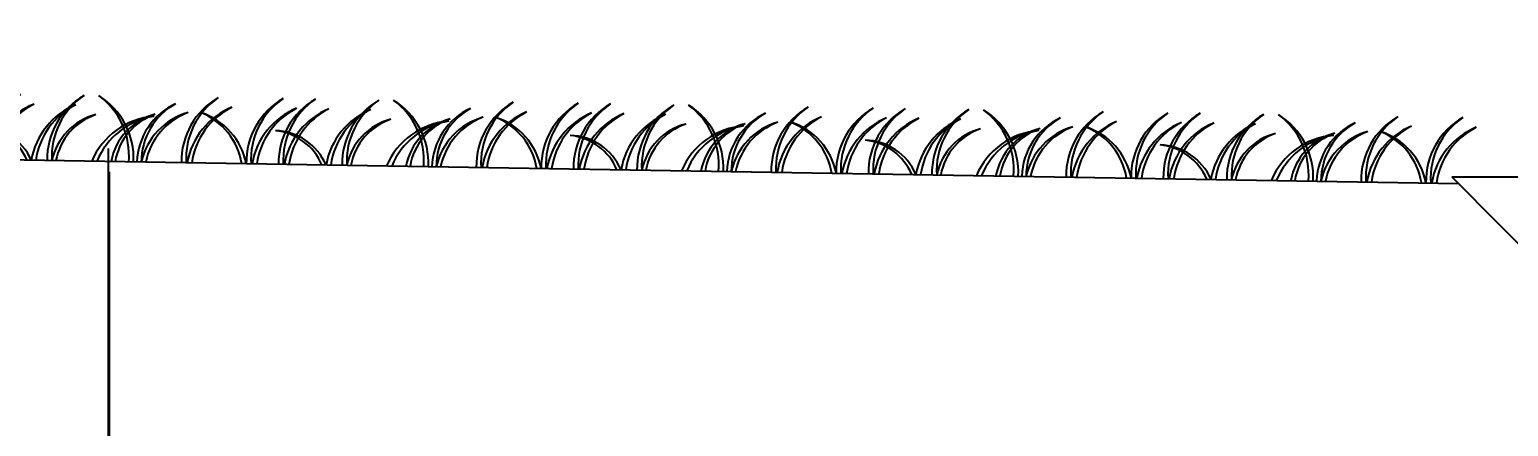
# Model space of a CAD drawing. Header units: millimetres. Extents: x 3633 to 4629, y 3430 to 3787.
# Drawn here: x 3851.02 to 3876.08, y 3583.99 to 3590.71 of the extents above; entities that cross this region are included whole.
import ezdxf

# ---------------------------------------------------------------- set-up
doc = ezdxf.new("R2010")
doc.units = ezdxf.units.MM
doc.styles.add('СПДС', font='isocpeur.ttf')
doc.dimstyles.new('СПДС', dxfattribs={"dimtxt": 1.25, "dimasz": 0.75, "dimexe": 0.3, "dimexo": 0.2, "dimgap": 0.3, "dimtad": 1, "dimrnd": 0.05, "dimzin": 1, "dimtxsty": 'СПДС', "dimblk": 'ARCHTICK', "dimcen": 0.6, "dimclrd": 7, "dimclre": 7, "dimclrt": 7, "dimazin": 0, "dimtfac": 1, "dimtmove": 1, "dimatfit": 3, "dimldrblk": 'OBLIQUE', "dimfxl": 1, "dimlwd": -1, "dimlwe": -1, "dimarcsym": 0})

# ---------------------------------------------------------------- blocks, each defined once
blk = doc.blocks.new('_ArchTick')
at = {"color": 0, "linetype": 'ByBlock', "const_width": 0.15}
blk.add_lwpolyline([(-0.5, -0.5), (0.5, 0.5)], dxfattribs=at)
blk = doc.blocks.new('*D254')
at = {"color": 7, "transparency": 16777216}
for p, q in [((3795.097, 3589.023), (3795.097, 3569.677)), ((3852.366, 3588.301), (3852.366, 3569.677)), ((3852.366, 3570.277), (3795.097, 3570.277))]:
    blk.add_line(p, q, dxfattribs=at)
at = {"layer": 'Defpoints', "color": 0, "transparency": 16777216}
for p in [(3795.097, 3589.423), (3852.366, 3588.701), (3795.097, 3570.277)]:
    blk.add_point(p, dxfattribs=at)
at = {"color": 7, "transparency": 16777216, "xscale": 1.5, "yscale": 1.5, "zscale": 1.5, "rotation": 180}
blk.add_blockref('_ArchTick', (3795.097, 3570.277), dxfattribs=at)
at = {"color": 7, "transparency": 16777216, "xscale": 1.5, "yscale": 1.5, "zscale": 1.5}
blk.add_blockref('_ArchTick', (3852.366, 3570.277), dxfattribs=at)
at = {"color": 7, "transparency": 16777216, "insert": (3823.732, 3572.377), "char_height": 2.5, "attachment_point": 5, "style": 'СПДС'}
blk.add_mtext('11,45', dxfattribs=at)
blk = doc.blocks.new('_Oblique')
at = {"color": 0, "linetype": 'ByBlock', "lineweight": -2}
blk.add_line((-0.5, -0.5), (0.5, 0.5), dxfattribs=at)
blk = doc.blocks.new('grass')
at = {"color": 0}
for centre, radius, start, end in [((283.4, 7.6), 250.6, 120.9153, 181.7436), ((299.1, 17.8), 250.6, 125.1975, 184.082), ((498.8, 7.6), 250.6, 120.9153, 181.7436), ((514.5, 17.8), 250.6, 125.1975, 184.082), ((290.9, 7.6), 250.6, 358.2564, 59.0847), ((275.2, 17.8), 250.6, 355.918, 54.8025), ((953.9, 7.6), 250.6, 120.9153, 181.7436), ((969.6, 17.8), 250.6, 125.1975, 184.082), ((1174, 7.6), 250.6, 120.9153, 181.7436), ((1189.7, 17.8), 250.6, 125.1975, 184.082), ((300.2, -39.5), 250.6, 113.3716, 170.93), ((317.1, -31.4), 250.6, 117.6539, 172.7928), ((441.8, -39.5), 250.6, 113.3716, 170.93), ((458.7, -31.4), 250.6, 117.6539, 172.7928), ((465.3, -38.9), 204.5, 105.3788, 169.0232), ((479.8, -34.3), 204.5, 109.661, 170.3333), ((631.6, -94.2), 250.6, 95.3506, 157.9162), ((650.1, -91.8), 250.6, 99.6328, 158.5173), ((666.7, -34.5), 204.5, 105.3788, 170.2977), ((681.3, -29.9), 204.5, 109.661, 171.6027), ((778.4, -4.1), 225.6, 115.7068, 178.9593), ((793.3, 3.8), 225.6, 119.989, 180.9593), ((788.6, -45.9), 225.6, 106.7576, 168.2484), ((804.6, -40.5), 225.6, 111.0398, 169.6613), ((970.7, -39.5), 250.6, 113.3716, 170.93), ((987.6, -31.4), 250.6, 117.6539, 172.7928), ((702.6, -45.9), 225.6, 11.7516, 73.2424), ((686.6, -40.5), 225.6, 10.3387, 68.9602), ((1190.7, -39.5), 250.6, 113.3716, 170.93), ((1207.6, -31.4), 250.6, 117.6539, 172.7928), ((18.2, -79.9), 193.4, 24.414, 89.3231), ((3.8, -79.2), 193.4, 24.1831, 85.0409)]:
    blk.add_arc(centre, radius, start, end, dxfattribs=at)

msp = doc.modelspace()

# ---------------------------------------------------------------- linework, layer by layer
at = {"color": 0}
msp.add_line((3852.347, 3588.697), (3852.347, 3569.677), dxfattribs=at)
at = {"color": 0, "lineweight": -3, "ltscale": 0.5}
msp.add_lwpolyline([(3876.734, 3590.71), (3876.734, 3589.814), (3878.338, 3588.21), (3875.13, 3588.21), (3876.734, 3586.596), (3876.734, 3584.71)], dxfattribs=at)
at = {"color": 0}
msp.add_lwpolyline([(3795.097, 3589.423), (3875.236, 3588.103)], dxfattribs=at)

# ---------------------------------------------------------------- block references
at = {"color": 0, "xscale": 0.005000000000000001, "yscale": 0.005000000000000001, "zscale": 0.005000000000000001, "rotation": 359.0794836376701}
for p in [(3850.071, 3588.513), (3855.07, 3588.433), (3860.07, 3588.352), (3865.069, 3588.272), (3870.068, 3588.192)]:
    msp.add_blockref('grass', p, dxfattribs=at)

# ---------------------------------------------------------------- dimensions: what is measured, and where the dimension line sits
at = {"color": 0}
dim = msp.add_linear_dim(base=(3795.097, 3570.277), p1=(3852.366, 3588.701), p2=(3795.097, 3589.423), angle=180, dimstyle='СПДС', override={"dimscale": 2, "dimlfac": 0.2}, dxfattribs=at)
dim.commit()
dim.dimension.update_dxf_attribs({"geometry": '*D254', "text_midpoint": (3823.732, 3572.377)})

doc.saveas('drawing.dxf')
